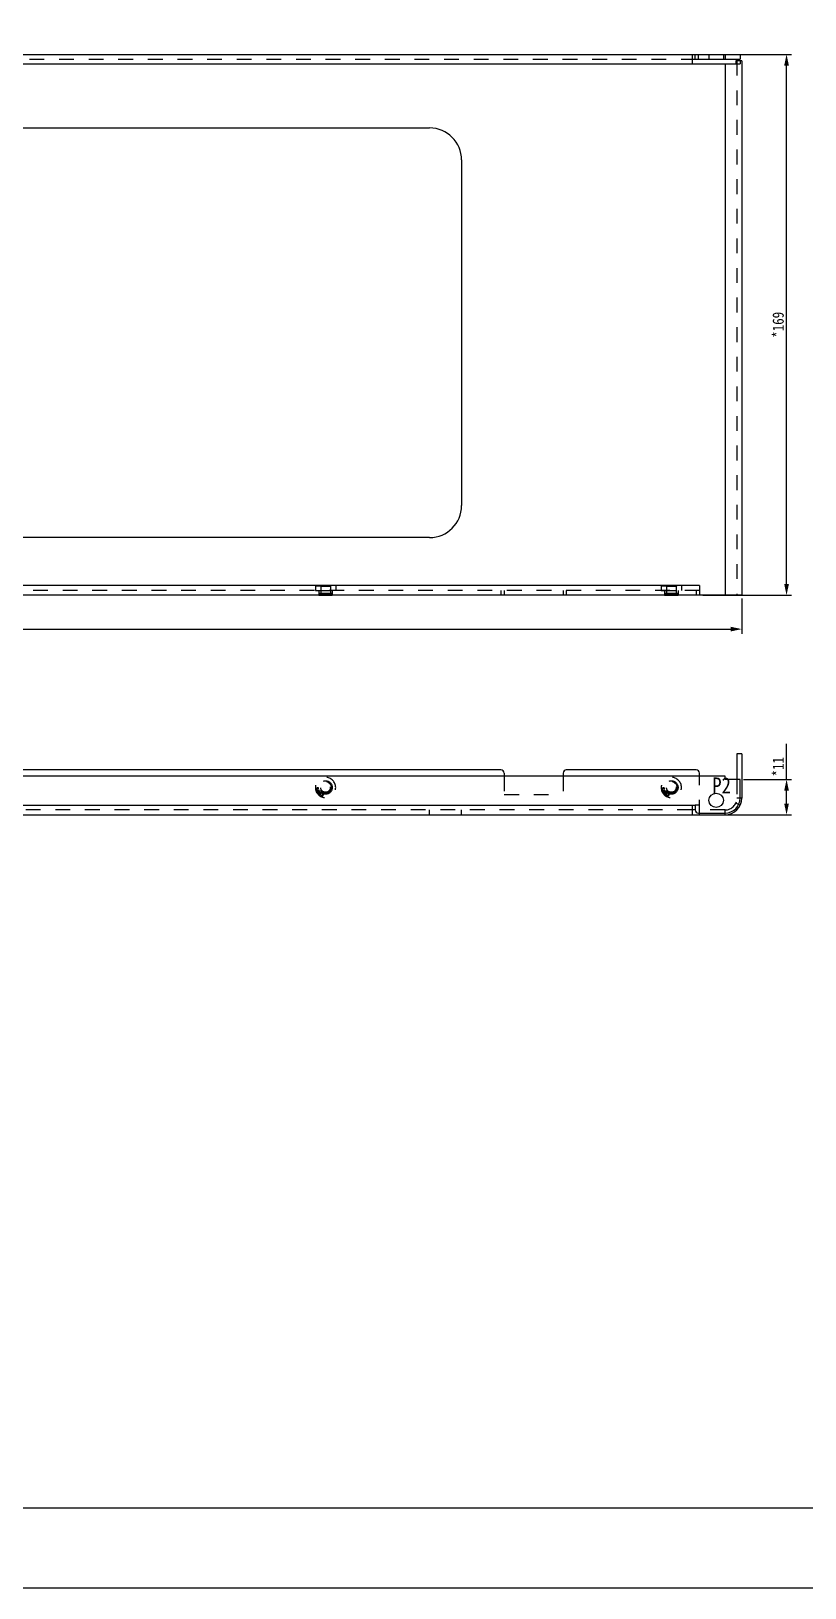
# Model space of a CAD drawing. Header units: millimetres. Extents: x -177 to 18421, y -5017 to 3255.
# Drawn here: x 5911.2 to 6152.8, y 1112 to 1598.4 of the extents above; entities that cross this region are included whole.
import ezdxf

# ---------------------------------------------------------------- set-up
doc = ezdxf.new("R2010")
doc.units = ezdxf.units.MM
doc.header["$LTSCALE"] = 46.255
doc.header["$PDMODE"] = 3
doc.header["$PDSIZE"] = 8
doc.linetypes.add('HIDDEN', pattern=[0.2, 0.1, -0.1])
doc.layers.get('0').update_dxf_attribs({"linetype": 'CONTINUOUS'})
doc.layers.get('Defpoints').update_dxf_attribs({"linetype": 'CONTINUOUS'})
doc.layers.add('02___PRT_ALL_AXES', color=7, linetype='CONTINUOUS')
doc.layers.add('DEFAULT_2', color=8, linetype='HIDDEN')
doc.styles.get("Standard").update_dxf_attribs({"font": 'txt', "width": 0.85})
doc.dimstyles.new('DIMSTYLE_1', dxfattribs={"dimtxt": 3.5, "dimasz": 3.5, "dimexe": 1.5, "dimexo": 1, "dimgap": 0.875, "dimtad": 1, "dimdsep": 46, "dimtxsty": 'Standard', "dimblk": '_FILLED', "dimcen": 0.09, "dimadec": 0, "dimazin": 0, "dimtp": 0.01, "dimtm": 0.01, "dimtfac": 1, "dimtofl": 0, "dimtmove": 0, "dimatfit": 3, "dimldrblk": '_FILLED', "dimfxl": 0, "dimtolj": 1, "dimarcsym": 0})

# ---------------------------------------------------------------- blocks, each defined once
blk = doc.blocks.new('_FILLED')
at = {"color": 0, "linetype": 'ByBlock'}
blk.add_solid([(0, 0), (-1, 0.21), (-1, -0.21)], dxfattribs=at)
blk = doc.blocks.new('*D99')
at = {"color": 0, "linetype": 'Continuous', "lineweight": -2, "transparency": 16777216}
for p, q in [((5673.11, 1421.18), (5673.11, 1410.09)), ((6133.11, 1421.18), (6133.11, 1410.09)), ((5676.61, 1411.59), (6129.61, 1411.59))]:
    blk.add_line(p, q, dxfattribs=at)
at = {"layer": 'Defpoints', "color": 0, "linetype": 'Continuous', "transparency": 16777216}
for p in [(5673.11, 1422.18), (6133.11, 1422.18), (6133.11, 1411.59)]:
    blk.add_point(p, dxfattribs=at)
at = {"color": 0, "linetype": 'Continuous', "lineweight": -2, "transparency": 16777216, "xscale": 3.5, "yscale": 3.5, "zscale": 3.5, "rotation": 180}
blk.add_blockref('_FILLED', (5673.11, 1411.59), dxfattribs=at)
at = {"color": 0, "linetype": 'Continuous', "lineweight": -2, "transparency": 16777216, "xscale": 3.5, "yscale": 3.5, "zscale": 3.5}
blk.add_blockref('_FILLED', (6133.11, 1411.59), dxfattribs=at)
at = {"color": 0, "linetype": 'Continuous', "transparency": 16777216, "insert": (5903.11, 1415.96), "char_height": 3.5, "width": 17, "attachment_point": 2}
blk.add_mtext('\\A1;*460', dxfattribs=at)
blk = doc.blocks.new('*D100')
at = {"color": 0, "linetype": 'Continuous', "lineweight": -2, "transparency": 16777216}
for p, q in [((6118.61, 1591.18), (6148.6, 1591.18)), ((6147.1, 1425.68), (6147.1, 1587.68)), ((6120.91, 1422.18), (6148.6, 1422.18))]:
    blk.add_line(p, q, dxfattribs=at)
at = {"layer": 'Defpoints', "color": 0, "linetype": 'Continuous', "transparency": 16777216}
for p in [(6117.61, 1591.18), (6147.1, 1591.18), (6119.91, 1422.18)]:
    blk.add_point(p, dxfattribs=at)
at = {"color": 0, "linetype": 'Continuous', "lineweight": -2, "transparency": 16777216, "xscale": 3.5, "yscale": 3.5, "zscale": 3.5}
for p, rotation in [((6147.1, 1591.18), 90), ((6147.1, 1422.18), 270)]:
    blk.add_blockref('_FILLED', p, dxfattribs=dict(at, rotation=rotation))
at = {"color": 0, "linetype": 'Continuous', "transparency": 16777216, "insert": (6142.72, 1506.68), "char_height": 3.5, "width": 17, "attachment_point": 2, "rotation": 90}
blk.add_mtext('\\A1;*169', dxfattribs=at)
blk = doc.blocks.new('*D104')
at = {"color": 0, "linetype": 'Continuous', "lineweight": -2, "transparency": 16777216}
for p, q in [((6147.1, 1364.59), (6147.1, 1375.79)), ((6133.61, 1364.59), (6148.6, 1364.59)), ((6147.1, 1357.09), (6147.1, 1361.09)), ((6118.61, 1353.59), (6148.6, 1353.59))]:
    blk.add_line(p, q, dxfattribs=at)
at = {"layer": 'Defpoints', "color": 0, "linetype": 'Continuous', "transparency": 16777216}
for p in [(6132.61, 1364.59), (6147.1, 1364.59), (6117.61, 1353.59)]:
    blk.add_point(p, dxfattribs=at)
at = {"color": 0, "linetype": 'Continuous', "lineweight": -2, "transparency": 16777216, "xscale": 3.5, "yscale": 3.5, "zscale": 3.5}
for p, rotation in [((6147.1, 1364.59), 90), ((6147.1, 1353.59), 270)]:
    blk.add_blockref('_FILLED', p, dxfattribs=dict(at, rotation=rotation))
at = {"color": 0, "linetype": 'Continuous', "transparency": 16777216, "insert": (6142.72, 1365.56), "char_height": 3.5, "width": 12.75, "attachment_point": 1, "rotation": 90}
blk.add_mtext('\\A1;*11', dxfattribs=at)

msp = doc.modelspace()

# ---------------------------------------------------------------- linework, layer by layer
at = {"color": 3, "linetype": 'Continuous'}
for p, q in [((5673.608, 1591.181), (6132.608, 1591.181)), ((6117.608, 1591.181), (6117.608, 1588.181)), ((5673.597, 1588.181), (6132.62, 1588.181)), ((6127.908, 1588.181), (6127.908, 1422.181)), ((6133.108, 1589.181), (6132.62, 1589.181)), ((6132.62, 1589.181), (6132.62, 1588.181)), ((6133.108, 1589.181), (6133.108, 1422.181)), ((5770.608, 1568.181), (6035.608, 1568.181)), ((6045.608, 1558.181), (6045.608, 1450.181)), ((6035.608, 1440.181), (5770.608, 1440.181)), ((6133.108, 1422.181), (5673.108, 1422.181)), ((6119.908, 1425.181), (5686.308, 1425.181)), ((6119.908, 1425.181), (6119.908, 1422.181)), ((6133.108, 1372.622), (6133.108, 1358.788)), ((6127.908, 1365.588), (5678.308, 1365.588)), ((6127.908, 1364.588), (6127.908, 1365.588)), ((6132.608, 1364.588), (6127.908, 1364.588)), ((6132.608, 1358.788), (6132.608, 1364.588)), ((5678.308, 1353.588), (6127.908, 1353.588)), ((5687.608, 1356.588), (6118.608, 1356.588)), ((6117.608, 1356.588), (6117.608, 1353.588)), ((6118.608, 1356.588), (6118.608, 1355.088)), ((6119.608, 1354.088), (6127.908, 1354.088))]:
    msp.add_line(p, q, dxfattribs=at)
at = {"color": 7, "linetype": 'Continuous'}
for p, q in [((6118.608, 1589.681), (6118.608, 1591.181)), ((6119.608, 1589.681), (6119.608, 1591.181)), ((6127.908, 1591.181), (6127.908, 1589.681)), ((6132.608, 1591.181), (6132.608, 1589.681)), ((6117.608, 1589.681), (6132.608, 1589.681)), ((6132.62, 1589.181), (6131.261, 1589.181)), ((6131.261, 1589.181), (6131.261, 1588.181)), ((6133.108, 1372.622), (6131.608, 1372.622)), ((6131.608, 1372.622), (6131.608, 1364.588)), ((6057.908, 1367.588), (5748.308, 1367.588)), ((6118.908, 1367.588), (6078.308, 1367.588)), ((6058.908, 1366.588), (6058.908, 1365.588)), ((6077.308, 1366.588), (6077.308, 1365.588)), ((6119.908, 1365.588), (6119.908, 1366.588)), ((6133.108, 1358.788), (6132.608, 1358.788)), ((6118.608, 1355.088), (6117.608, 1355.088)), ((6127.908, 1353.588), (6127.908, 1354.088)), ((6132.62, 1356.588), (6132.117, 1356.823))]:
    msp.add_line(p, q, dxfattribs=at)
for points in [[(5402.235, 1111.998), (6591.235, 1111.998), (6591.235, 1952.998), (5402.235, 1952.998)], [(5427.235, 1136.998), (6566.235, 1136.998), (6566.235, 1927.998), (5427.235, 1927.998)]]:
    msp.add_lwpolyline(points, close=True, dxfattribs=at)
at = {"color": 3, "linetype": 'Continuous'}
for centre, radius, start, end in [((6035.608, 1558.181), 10, 0, 90), ((6035.608, 1450.181), 10, 270, 0), ((6127.908, 1358.788), 5.2, 270, 0), ((6127.908, 1358.788), 4.7, 270, 0), ((6119.608, 1355.088), 1, 180, 270)]:
    msp.add_arc(centre, radius, start, end, dxfattribs=at)
at = {"color": 7, "linetype": 'Continuous'}
for centre, start, end in [((6057.908, 1366.588), 0, 90), ((6078.308, 1366.588), 90, 180), ((6118.908, 1366.588), 0, 90)]:
    msp.add_arc(centre, 1, start, end, dxfattribs=at)
at = {"layer": '02___PRT_ALL_AXES', "color": 8, "linetype": 'HIDDEN'}
for p, q in [((6122.858, 1591.181), (6127.358, 1591.181)), ((6122.858, 1591.181), (6122.858, 1589.681)), ((6127.358, 1591.181), (6127.358, 1589.681)), ((6122.858, 1589.681), (6127.358, 1589.681)), ((5999.933, 1425.181), (5999.933, 1423.681)), ((5999.933, 1423.681), (6006.283, 1423.681)), ((6000.998, 1423.681), (6000.998, 1422.831)), ((6000.998, 1422.831), (6005.218, 1422.831)), ((6001.198, 1422.831), (6000.998, 1422.441)), ((6000.998, 1422.441), (6005.218, 1422.441)), ((6000.998, 1422.441), (6000.998, 1422.311)), ((6000.998, 1422.311), (6005.218, 1422.311)), ((6001.008, 1423.681), (6001.008, 1422.181)), ((6001.008, 1422.181), (6005.208, 1422.181)), ((6001.608, 1424.881), (6001.608, 1422.311)), ((6004.608, 1424.881), (6004.608, 1422.311)), ((6005.018, 1422.831), (6005.218, 1422.441)), ((6005.208, 1423.681), (6005.208, 1422.181)), ((6005.218, 1423.681), (6005.218, 1422.831)), ((6005.218, 1422.441), (6005.218, 1422.311)), ((6006.283, 1425.181), (6006.283, 1423.681)), ((6107.933, 1425.181), (6107.933, 1423.681)), ((6107.933, 1423.681), (6114.283, 1423.681)), ((6108.998, 1423.681), (6108.998, 1422.831)), ((6108.998, 1422.831), (6113.218, 1422.831)), ((6109.198, 1422.831), (6108.998, 1422.441)), ((6108.998, 1422.441), (6113.218, 1422.441)), ((6108.998, 1422.441), (6108.998, 1422.311)), ((6108.998, 1422.311), (6113.218, 1422.311)), ((6109.008, 1423.681), (6109.008, 1422.181)), ((6109.008, 1422.181), (6113.208, 1422.181)), ((6109.608, 1424.881), (6109.608, 1422.311)), ((6112.608, 1424.881), (6112.608, 1422.311)), ((6113.218, 1422.441), (6113.018, 1422.831)), ((6113.208, 1423.681), (6113.208, 1422.181)), ((6113.218, 1423.681), (6113.218, 1422.831)), ((6113.218, 1422.441), (6113.218, 1422.311)), ((6114.283, 1425.181), (6114.283, 1423.681))]:
    msp.add_line(p, q, dxfattribs=at)
for centre, radius in [((6003.108, 1362.088), 2.11), ((6003.108, 1362.088), 2.1), ((6003.108, 1362.088), 1.91), ((6111.108, 1362.088), 2.11), ((6111.108, 1362.088), 2.1), ((6111.108, 1362.088), 1.91)]:
    msp.add_circle(centre, radius, dxfattribs=at)
at = {"layer": '02___PRT_ALL_AXES', "color": 3, "linetype": 'Continuous'}
msp.add_circle((6125.108, 1358.088), 2.25, dxfattribs=at)
at = {"layer": '02___PRT_ALL_AXES', "color": 8, "linetype": 'HIDDEN'}
for centre in [(6003.108, 1362.088), (6111.108, 1362.088)]:
    msp.add_arc(centre, 3.175, 0, 180, dxfattribs=at)
at = {"layer": 'DEFAULT_2', "color": 8, "linetype": 'HIDDEN'}
for p, q in [((5688.608, 1589.681), (6117.608, 1589.681)), ((6131.608, 1589.181), (6131.608, 1422.181)), ((6119.908, 1423.681), (5686.308, 1423.681)), ((5999.946, 1425.181), (5999.946, 1425.131)), ((5999.946, 1425.131), (6002.441, 1425.131)), ((5999.956, 1425.181), (5999.956, 1425.131)), ((5999.96, 1425.181), (5999.96, 1425.131)), ((5999.984, 1425.181), (5999.984, 1425.131)), ((6000.017, 1425.181), (6000.017, 1425.131)), ((6000.031, 1425.181), (6000.031, 1425.131)), ((6000.072, 1425.181), (6000.072, 1425.131)), ((6000.083, 1425.181), (6000.083, 1425.131)), ((6000.088, 1425.181), (6000.088, 1425.131)), ((6000.109, 1425.181), (6000.109, 1425.131)), ((6000.119, 1425.181), (6000.119, 1425.131)), ((6000.121, 1425.181), (6000.121, 1425.131)), ((6000.148, 1425.181), (6000.148, 1425.131)), ((6000.156, 1425.181), (6000.156, 1425.131)), ((6000.202, 1425.181), (6000.202, 1425.131)), ((6000.209, 1425.181), (6000.209, 1425.131)), ((6000.21, 1425.181), (6000.21, 1425.131)), ((6000.22, 1425.181), (6000.22, 1425.131)), ((6000.222, 1425.181), (6000.222, 1425.131)), ((6000.252, 1425.181), (6000.252, 1425.131)), ((6000.285, 1425.181), (6000.285, 1425.131)), ((6000.314, 1425.181), (6000.314, 1425.131)), ((6000.333, 1425.181), (6000.333, 1425.131)), ((6000.346, 1425.181), (6000.346, 1425.131)), ((6000.383, 1425.181), (6000.383, 1425.131)), ((6000.384, 1425.181), (6000.384, 1425.131)), ((6000.392, 1425.181), (6000.392, 1425.131)), ((6000.396, 1425.181), (6000.396, 1425.131)), ((6000.397, 1425.181), (6000.397, 1425.131)), ((6000.4, 1425.181), (6000.4, 1425.131)), ((6000.408, 1425.181), (6000.408, 1425.131)), ((6000.445, 1425.181), (6000.445, 1425.131)), ((6000.45, 1425.181), (6000.45, 1425.131)), ((6000.456, 1425.181), (6000.456, 1425.131)), ((6000.476, 1425.181), (6000.476, 1425.131)), ((6000.477, 1425.181), (6000.477, 1425.131)), ((6000.497, 1425.181), (6000.497, 1425.131)), ((6000.513, 1425.181), (6000.513, 1425.131)), ((6000.519, 1425.181), (6000.519, 1425.131)), ((6000.52, 1425.181), (6000.52, 1425.131)), ((6000.524, 1425.181), (6000.524, 1425.131)), ((6000.527, 1425.181), (6000.527, 1425.131)), ((6000.536, 1425.181), (6000.536, 1425.131)), ((6000.556, 1425.181), (6000.556, 1425.131)), ((6000.575, 1425.181), (6000.575, 1425.131)), ((6000.608, 1425.181), (6000.608, 1425.131)), ((6000.637, 1425.181), (6000.637, 1425.131)), ((6000.679, 1425.181), (6000.679, 1425.131)), ((6000.692, 1425.181), (6000.692, 1425.131)), ((6000.726, 1425.181), (6000.726, 1425.131)), ((6000.734, 1425.181), (6000.734, 1425.131)), ((6000.744, 1425.181), (6000.744, 1425.131)), ((6000.767, 1425.181), (6000.767, 1425.131)), ((6000.778, 1425.181), (6000.778, 1425.131)), ((6000.79, 1425.181), (6000.79, 1425.131)), ((6000.796, 1425.181), (6000.796, 1425.131)), ((6000.806, 1425.181), (6000.806, 1425.131)), ((6000.815, 1425.181), (6000.815, 1425.131)), ((6000.823, 1425.181), (6000.823, 1425.131)), ((6000.855, 1425.181), (6000.855, 1425.131)), ((6000.858, 1425.181), (6000.858, 1425.131)), ((6000.862, 1425.181), (6000.862, 1425.131)), ((6000.868, 1425.181), (6000.868, 1425.131)), ((6000.876, 1425.181), (6000.876, 1425.131)), ((6000.883, 1425.181), (6000.883, 1425.131)), ((6000.916, 1425.181), (6000.916, 1425.131)), ((6000.918, 1425.181), (6000.918, 1425.131)), ((6000.927, 1425.181), (6000.927, 1425.131)), ((6000.932, 1425.181), (6000.932, 1425.131)), ((6000.934, 1425.181), (6000.934, 1425.131)), ((6000.936, 1425.181), (6000.936, 1425.131)), ((6000.942, 1425.181), (6000.942, 1425.131)), ((6000.943, 1425.181), (6000.943, 1425.131)), ((6000.949, 1425.181), (6000.949, 1425.131)), ((6000.957, 1425.181), (6000.957, 1425.131)), ((6000.964, 1425.181), (6000.964, 1425.131)), ((6000.966, 1425.181), (6000.966, 1425.131)), ((6001.007, 1425.181), (6001.007, 1425.131)), ((6001.021, 1425.181), (6001.021, 1425.131)), ((6001.073, 1425.181), (6001.073, 1425.131)), ((6001.074, 1425.181), (6001.074, 1425.131)), ((6001.08, 1425.181), (6001.08, 1425.131)), ((6001.113, 1425.181), (6001.113, 1425.131)), ((6001.129, 1425.181), (6001.129, 1425.131)), ((6001.13, 1425.181), (6001.13, 1425.131)), ((6001.152, 1425.181), (6001.152, 1425.131)), ((6001.161, 1425.181), (6001.161, 1425.131)), ((6001.191, 1425.181), (6001.191, 1425.131)), ((6001.199, 1425.181), (6001.199, 1425.131)), ((6001.225, 1425.181), (6001.225, 1425.131)), ((6001.244, 1425.181), (6001.244, 1425.131)), ((6001.258, 1425.181), (6001.258, 1425.131)), ((6001.261, 1425.181), (6001.261, 1425.131)), ((6001.283, 1425.181), (6001.283, 1425.131)), ((6001.294, 1425.181), (6001.294, 1425.131)), ((6001.298, 1425.181), (6001.298, 1425.131)), ((6001.3, 1425.181), (6001.3, 1425.131)), ((6001.303, 1425.181), (6001.303, 1425.131)), ((6001.608, 1424.881), (6001.308, 1425.181)), ((6001.318, 1425.181), (6001.318, 1425.131)), ((6001.319, 1425.181), (6001.319, 1425.131)), ((6001.339, 1425.181), (6001.339, 1425.131)), ((6001.353, 1425.181), (6001.353, 1425.131)), ((6001.362, 1425.181), (6001.362, 1425.131)), ((6001.363, 1425.181), (6001.363, 1425.131)), ((6001.374, 1425.181), (6001.374, 1425.131)), ((6001.379, 1425.181), (6001.379, 1425.131)), ((6001.401, 1425.181), (6001.401, 1425.131)), ((6001.403, 1425.181), (6001.403, 1425.131)), ((6001.443, 1425.181), (6001.443, 1425.131)), ((6001.451, 1425.181), (6001.451, 1425.131)), ((6001.457, 1425.181), (6001.457, 1425.131)), ((6001.458, 1425.181), (6001.458, 1425.131)), ((6001.505, 1425.181), (6001.505, 1425.131)), ((6001.518, 1425.181), (6001.518, 1425.131)), ((6001.521, 1425.181), (6001.521, 1425.131)), ((6001.522, 1425.181), (6001.522, 1425.131)), ((6001.527, 1425.181), (6001.527, 1425.131)), ((6001.554, 1425.181), (6001.554, 1425.131)), ((6001.557, 1425.181), (6001.557, 1425.131)), ((6001.573, 1425.181), (6001.573, 1425.131)), ((6001.578, 1425.181), (6001.578, 1425.131)), ((6001.583, 1425.181), (6001.583, 1425.131)), ((6001.585, 1425.181), (6001.585, 1425.131)), ((6001.6, 1425.181), (6001.6, 1425.131)), ((6001.602, 1425.181), (6001.602, 1425.131)), ((6004.608, 1424.881), (6001.608, 1424.881)), ((6001.608, 1424.881), (6001.608, 1422.311)), ((6001.618, 1425.181), (6001.618, 1425.131)), ((6001.652, 1425.181), (6001.652, 1425.131)), ((6001.667, 1425.181), (6001.667, 1425.131)), ((6001.67, 1425.181), (6001.67, 1425.131)), ((6001.674, 1425.181), (6001.674, 1425.131)), ((6001.721, 1425.181), (6001.721, 1425.131)), ((6001.726, 1425.181), (6001.726, 1425.131)), ((6001.758, 1425.181), (6001.758, 1425.131)), ((6001.851, 1425.181), (6001.851, 1425.131)), ((6002.015, 1425.181), (6002.015, 1425.131)), ((6002.058, 1425.181), (6002.058, 1425.131)), ((6002.073, 1425.181), (6002.073, 1425.131)), ((6002.12, 1425.181), (6002.12, 1425.131)), ((6002.136, 1425.181), (6002.136, 1425.131)), ((6002.139, 1425.181), (6002.139, 1425.131)), ((6002.171, 1425.181), (6002.171, 1425.131)), ((6002.176, 1425.181), (6002.176, 1425.131)), ((6002.199, 1425.181), (6002.199, 1425.131)), ((6002.237, 1425.181), (6002.237, 1425.131)), ((6002.281, 1425.181), (6002.281, 1425.131)), ((6002.283, 1425.181), (6002.283, 1425.131)), ((6002.288, 1425.181), (6002.288, 1425.131)), ((6002.315, 1425.181), (6002.315, 1425.131)), ((6002.333, 1425.181), (6002.333, 1425.131)), ((6002.334, 1425.181), (6002.334, 1425.131)), ((6002.336, 1425.181), (6002.336, 1425.131)), ((6002.352, 1425.181), (6002.352, 1425.131)), ((6002.352, 1425.181), (6002.352, 1425.131)), ((6002.362, 1425.181), (6002.362, 1425.131)), ((6002.396, 1425.181), (6002.396, 1425.131)), ((6002.405, 1425.181), (6002.405, 1425.131)), ((6002.421, 1425.181), (6002.421, 1425.131)), ((6002.426, 1425.181), (6002.426, 1425.131)), ((6002.441, 1425.181), (6002.441, 1425.131)), ((6004.608, 1424.881), (6004.908, 1425.181)), ((6004.608, 1424.881), (6004.608, 1422.311)), ((6057.908, 1423.681), (6057.908, 1422.181)), ((6058.908, 1423.681), (6058.908, 1422.181)), ((6077.308, 1423.681), (6077.308, 1422.181)), ((6078.308, 1423.681), (6078.308, 1422.181)), ((6107.946, 1425.181), (6107.946, 1425.131)), ((6107.946, 1425.131), (6110.441, 1425.131)), ((6107.956, 1425.181), (6107.956, 1425.131)), ((6107.96, 1425.181), (6107.96, 1425.131)), ((6107.984, 1425.181), (6107.984, 1425.131)), ((6108.017, 1425.181), (6108.017, 1425.131)), ((6108.031, 1425.181), (6108.031, 1425.131)), ((6108.072, 1425.181), (6108.072, 1425.131)), ((6108.083, 1425.181), (6108.083, 1425.131)), ((6108.088, 1425.181), (6108.088, 1425.131)), ((6108.109, 1425.181), (6108.109, 1425.131)), ((6108.119, 1425.181), (6108.119, 1425.131)), ((6108.121, 1425.181), (6108.121, 1425.131)), ((6108.148, 1425.181), (6108.148, 1425.131)), ((6108.156, 1425.181), (6108.156, 1425.131)), ((6108.202, 1425.181), (6108.202, 1425.131)), ((6108.209, 1425.181), (6108.209, 1425.131)), ((6108.21, 1425.181), (6108.21, 1425.131)), ((6108.22, 1425.181), (6108.22, 1425.131)), ((6108.222, 1425.181), (6108.222, 1425.131)), ((6108.252, 1425.181), (6108.252, 1425.131)), ((6108.285, 1425.181), (6108.285, 1425.131)), ((6108.314, 1425.181), (6108.314, 1425.131)), ((6108.333, 1425.181), (6108.333, 1425.131)), ((6108.346, 1425.181), (6108.346, 1425.131)), ((6108.383, 1425.181), (6108.383, 1425.131)), ((6108.384, 1425.181), (6108.384, 1425.131)), ((6108.392, 1425.181), (6108.392, 1425.131)), ((6108.396, 1425.181), (6108.396, 1425.131)), ((6108.397, 1425.181), (6108.397, 1425.131)), ((6108.4, 1425.181), (6108.4, 1425.131)), ((6108.408, 1425.181), (6108.408, 1425.131)), ((6108.445, 1425.181), (6108.445, 1425.131)), ((6108.45, 1425.181), (6108.45, 1425.131)), ((6108.456, 1425.181), (6108.456, 1425.131)), ((6108.476, 1425.181), (6108.476, 1425.131)), ((6108.477, 1425.181), (6108.477, 1425.131)), ((6108.497, 1425.181), (6108.497, 1425.131)), ((6108.513, 1425.181), (6108.513, 1425.131)), ((6108.519, 1425.181), (6108.519, 1425.131)), ((6108.52, 1425.181), (6108.52, 1425.131)), ((6108.524, 1425.181), (6108.524, 1425.131)), ((6108.527, 1425.181), (6108.527, 1425.131)), ((6108.536, 1425.181), (6108.536, 1425.131)), ((6108.556, 1425.181), (6108.556, 1425.131)), ((6108.575, 1425.181), (6108.575, 1425.131)), ((6108.608, 1425.181), (6108.608, 1425.131)), ((6108.637, 1425.181), (6108.637, 1425.131)), ((6108.679, 1425.181), (6108.679, 1425.131)), ((6108.692, 1425.181), (6108.692, 1425.131)), ((6108.726, 1425.181), (6108.726, 1425.131)), ((6108.734, 1425.181), (6108.734, 1425.131)), ((6108.744, 1425.181), (6108.744, 1425.131)), ((6108.767, 1425.181), (6108.767, 1425.131)), ((6108.778, 1425.181), (6108.778, 1425.131)), ((6108.79, 1425.181), (6108.79, 1425.131)), ((6108.796, 1425.181), (6108.796, 1425.131)), ((6108.806, 1425.181), (6108.806, 1425.131)), ((6108.815, 1425.181), (6108.815, 1425.131)), ((6108.823, 1425.181), (6108.823, 1425.131)), ((6108.855, 1425.181), (6108.855, 1425.131)), ((6108.858, 1425.181), (6108.858, 1425.131)), ((6108.862, 1425.181), (6108.862, 1425.131)), ((6108.868, 1425.181), (6108.868, 1425.131)), ((6108.876, 1425.181), (6108.876, 1425.131)), ((6108.883, 1425.181), (6108.883, 1425.131)), ((6108.916, 1425.181), (6108.916, 1425.131)), ((6108.918, 1425.181), (6108.918, 1425.131)), ((6108.927, 1425.181), (6108.927, 1425.131)), ((6108.932, 1425.181), (6108.932, 1425.131)), ((6108.934, 1425.181), (6108.934, 1425.131)), ((6108.936, 1425.181), (6108.936, 1425.131)), ((6108.942, 1425.181), (6108.942, 1425.131)), ((6108.943, 1425.181), (6108.943, 1425.131)), ((6108.949, 1425.181), (6108.949, 1425.131)), ((6108.957, 1425.181), (6108.957, 1425.131)), ((6108.964, 1425.181), (6108.964, 1425.131)), ((6108.966, 1425.181), (6108.966, 1425.131)), ((6109.007, 1425.181), (6109.007, 1425.131)), ((6109.021, 1425.181), (6109.021, 1425.131)), ((6109.073, 1425.181), (6109.073, 1425.131)), ((6109.074, 1425.181), (6109.074, 1425.131)), ((6109.08, 1425.181), (6109.08, 1425.131)), ((6109.113, 1425.181), (6109.113, 1425.131)), ((6109.129, 1425.181), (6109.129, 1425.131)), ((6109.13, 1425.181), (6109.13, 1425.131)), ((6109.152, 1425.181), (6109.152, 1425.131)), ((6109.161, 1425.181), (6109.161, 1425.131)), ((6109.191, 1425.181), (6109.191, 1425.131)), ((6109.199, 1425.181), (6109.199, 1425.131)), ((6109.225, 1425.181), (6109.225, 1425.131)), ((6109.244, 1425.181), (6109.244, 1425.131)), ((6109.258, 1425.181), (6109.258, 1425.131)), ((6109.261, 1425.181), (6109.261, 1425.131)), ((6109.283, 1425.181), (6109.283, 1425.131)), ((6109.294, 1425.181), (6109.294, 1425.131)), ((6109.298, 1425.181), (6109.298, 1425.131)), ((6109.3, 1425.181), (6109.3, 1425.131)), ((6109.303, 1425.181), (6109.303, 1425.131)), ((6109.608, 1424.881), (6109.308, 1425.181)), ((6109.318, 1425.181), (6109.318, 1425.131)), ((6109.319, 1425.181), (6109.319, 1425.131)), ((6109.339, 1425.181), (6109.339, 1425.131)), ((6109.353, 1425.181), (6109.353, 1425.131)), ((6109.362, 1425.181), (6109.362, 1425.131)), ((6109.363, 1425.181), (6109.363, 1425.131)), ((6109.374, 1425.181), (6109.374, 1425.131)), ((6109.379, 1425.181), (6109.379, 1425.131)), ((6109.401, 1425.181), (6109.401, 1425.131)), ((6109.403, 1425.181), (6109.403, 1425.131)), ((6109.443, 1425.181), (6109.443, 1425.131)), ((6109.451, 1425.181), (6109.451, 1425.131)), ((6109.457, 1425.181), (6109.457, 1425.131)), ((6109.458, 1425.181), (6109.458, 1425.131)), ((6109.505, 1425.181), (6109.505, 1425.131)), ((6109.518, 1425.181), (6109.518, 1425.131)), ((6109.521, 1425.181), (6109.521, 1425.131)), ((6109.522, 1425.181), (6109.522, 1425.131)), ((6109.527, 1425.181), (6109.527, 1425.131)), ((6109.554, 1425.181), (6109.554, 1425.131)), ((6109.557, 1425.181), (6109.557, 1425.131)), ((6109.573, 1425.181), (6109.573, 1425.131)), ((6109.578, 1425.181), (6109.578, 1425.131)), ((6109.583, 1425.181), (6109.583, 1425.131)), ((6109.585, 1425.181), (6109.585, 1425.131)), ((6109.6, 1425.181), (6109.6, 1425.131)), ((6109.602, 1425.181), (6109.602, 1425.131)), ((6112.608, 1424.881), (6109.608, 1424.881)), ((6109.608, 1424.881), (6109.608, 1422.311)), ((6109.618, 1425.181), (6109.618, 1425.131)), ((6109.652, 1425.181), (6109.652, 1425.131)), ((6109.667, 1425.181), (6109.667, 1425.131)), ((6109.67, 1425.181), (6109.67, 1425.131)), ((6109.674, 1425.181), (6109.674, 1425.131)), ((6109.721, 1425.181), (6109.721, 1425.131)), ((6109.726, 1425.181), (6109.726, 1425.131)), ((6109.758, 1425.181), (6109.758, 1425.131)), ((6109.851, 1425.181), (6109.851, 1425.131)), ((6110.015, 1425.181), (6110.015, 1425.131)), ((6110.058, 1425.181), (6110.058, 1425.131)), ((6110.073, 1425.181), (6110.073, 1425.131)), ((6110.12, 1425.181), (6110.12, 1425.131)), ((6110.136, 1425.181), (6110.136, 1425.131)), ((6110.139, 1425.181), (6110.139, 1425.131)), ((6110.171, 1425.181), (6110.171, 1425.131)), ((6110.176, 1425.181), (6110.176, 1425.131)), ((6110.199, 1425.181), (6110.199, 1425.131)), ((6110.237, 1425.181), (6110.237, 1425.131)), ((6110.281, 1425.181), (6110.281, 1425.131)), ((6110.283, 1425.181), (6110.283, 1425.131)), ((6110.288, 1425.181), (6110.288, 1425.131)), ((6110.315, 1425.181), (6110.315, 1425.131)), ((6110.333, 1425.181), (6110.333, 1425.131)), ((6110.334, 1425.181), (6110.334, 1425.131)), ((6110.336, 1425.181), (6110.336, 1425.131)), ((6110.352, 1425.181), (6110.352, 1425.131)), ((6110.352, 1425.181), (6110.352, 1425.131)), ((6110.362, 1425.181), (6110.362, 1425.131)), ((6110.396, 1425.181), (6110.396, 1425.131)), ((6110.405, 1425.181), (6110.405, 1425.131)), ((6110.421, 1425.181), (6110.421, 1425.131)), ((6110.426, 1425.181), (6110.426, 1425.131)), ((6110.441, 1425.181), (6110.441, 1425.131)), ((6112.608, 1424.881), (6112.908, 1425.181)), ((6112.608, 1424.881), (6112.608, 1422.311)), ((6118.908, 1423.681), (6118.908, 1422.181)), ((6058.908, 1365.588), (6058.908, 1359.888)), ((6077.308, 1365.588), (6077.308, 1359.888)), ((6119.908, 1353.588), (6119.908, 1365.588)), ((6131.608, 1364.588), (6131.608, 1358.788)), ((5999.96, 1361.871), (5999.946, 1361.809)), ((5999.956, 1361.707), (5999.984, 1361.648)), ((6000.017, 1361.94), (5999.96, 1361.871)), ((5999.984, 1361.648), (6000.031, 1361.603)), ((6000.119, 1361.989), (6000.017, 1361.94)), ((6000.031, 1361.603), (6000.121, 1361.562)), ((6000.072, 1361.821), (6000.088, 1361.873)), ((6000.083, 1361.721), (6000.072, 1361.821)), ((6000.109, 1361.674), (6000.083, 1361.721)), ((6000.088, 1361.873), (6000.148, 1361.917)), ((6000.156, 1361.641), (6000.109, 1361.674)), ((6000.202, 1362.01), (6000.119, 1361.989)), ((6000.121, 1361.562), (6000.209, 1361.546)), ((6000.148, 1361.917), (6000.21, 1361.936)), ((6000.222, 1361.623), (6000.156, 1361.641)), ((6000.21, 1361.936), (6000.202, 1362.01)), ((6000.209, 1361.546), (6000.314, 1361.557)), ((6001.074, 1361.262), (6000.22, 1360.769)), ((6000.285, 1361.63), (6000.222, 1361.623)), ((6000.252, 1360.701), (6000.927, 1361.09)), ((6000.346, 1361.661), (6000.285, 1361.63)), ((6000.314, 1361.557), (6000.396, 1361.591)), ((6000.927, 1361.09), (6000.333, 1360.546)), ((6000.384, 1361.703), (6000.346, 1361.661)), ((6000.383, 1360.459), (6001.152, 1360.7)), ((6000.4, 1361.755), (6000.384, 1361.703)), ((6000.408, 1361.882), (6000.392, 1361.83)), ((6000.392, 1361.83), (6000.4, 1361.755)), ((6000.396, 1361.591), (6000.476, 1361.65)), ((6000.497, 1361.351), (6000.397, 1361.315)), ((6000.397, 1361.315), (6000.456, 1361.151)), ((6000.445, 1361.936), (6000.408, 1361.882)), ((6000.524, 1361.995), (6000.445, 1361.936)), ((6000.45, 1360.555), (6001.13, 1361.164)), ((6001.318, 1360.839), (6000.45, 1360.555)), ((6000.456, 1361.151), (6000.556, 1361.186)), ((6000.476, 1361.65), (6000.513, 1361.704)), ((6001.152, 1360.7), (6000.477, 1360.311)), ((6000.556, 1361.186), (6000.497, 1361.351)), ((6000.513, 1361.704), (6000.527, 1361.769)), ((6000.519, 1361.843), (6000.536, 1361.883)), ((6000.527, 1361.769), (6000.519, 1361.843)), ((6000.52, 1360.249), (6001.374, 1360.742)), ((6000.608, 1362.016), (6000.524, 1361.995)), ((6000.536, 1361.883), (6000.575, 1361.924)), ((6000.575, 1361.924), (6000.637, 1361.944)), ((6000.692, 1362.025), (6000.608, 1362.016)), ((6000.637, 1361.944), (6000.679, 1361.948)), ((6000.679, 1361.948), (6000.744, 1361.943)), ((6000.778, 1362.022), (6000.692, 1362.025)), ((6000.767, 1361.731), (6000.726, 1361.714)), ((6000.726, 1361.714), (6000.734, 1361.64)), ((6000.734, 1361.64), (6000.796, 1361.659)), ((6000.744, 1361.943), (6000.79, 1361.91)), ((6000.806, 1361.761), (6000.767, 1361.731)), ((6000.868, 1361.981), (6000.778, 1362.022)), ((6000.79, 1361.91), (6000.815, 1361.875)), ((6000.796, 1361.659), (6000.876, 1361.705)), ((6000.823, 1361.8), (6000.806, 1361.761)), ((6000.815, 1361.875), (6000.823, 1361.8)), ((6000.858, 1359.994), (6000.855, 1359.937)), ((6000.855, 1359.937), (6000.862, 1359.872)), ((6000.883, 1360.057), (6000.858, 1359.994)), ((6000.862, 1359.872), (6000.883, 1359.823)), ((6000.916, 1361.936), (6000.868, 1361.981)), ((6000.876, 1361.705), (6000.934, 1361.762)), ((6000.918, 1360.112), (6000.883, 1360.057)), ((6000.942, 1361.888), (6000.916, 1361.936)), ((6000.964, 1360.069), (6000.918, 1360.112)), ((6000.932, 1359.982), (6000.943, 1360.03)), ((6000.936, 1359.949), (6000.932, 1359.982)), ((6000.934, 1361.762), (6000.949, 1361.826)), ((6000.966, 1359.891), (6000.936, 1359.949)), ((6000.949, 1361.826), (6000.942, 1361.888)), ((6000.943, 1360.03), (6000.964, 1360.069)), ((6000.957, 1359.753), (6001.007, 1359.734)), ((6001.021, 1359.839), (6000.966, 1359.891)), ((6001.007, 1359.734), (6001.073, 1359.731)), ((6001.08, 1359.811), (6001.021, 1359.839)), ((6001.073, 1359.731), (6001.129, 1359.736)), ((6001.13, 1361.164), (6001.074, 1361.262)), ((6001.113, 1359.809), (6001.08, 1359.811)), ((6001.161, 1359.823), (6001.113, 1359.809)), ((6001.129, 1359.736), (6001.191, 1359.765)), ((6001.199, 1359.845), (6001.161, 1359.823)), ((6001.191, 1359.765), (6001.244, 1359.802)), ((6001.258, 1359.907), (6001.199, 1359.845)), ((6001.283, 1360.206), (6001.225, 1360.144)), ((6001.225, 1360.144), (6001.261, 1360.11)), ((6001.244, 1359.802), (6001.303, 1359.864)), ((6001.298, 1359.986), (6001.258, 1359.907)), ((6001.261, 1360.11), (6001.3, 1360.042)), ((6001.319, 1360.171), (6001.283, 1360.206)), ((6001.362, 1360.542), (6001.294, 1360.489)), ((6001.294, 1360.489), (6001.339, 1360.446)), ((6001.3, 1360.042), (6001.298, 1359.986)), ((6001.303, 1359.864), (6001.353, 1359.934)), ((6001.374, 1360.742), (6001.318, 1360.839)), ((6001.403, 1360.15), (6001.319, 1360.171)), ((6001.339, 1360.446), (6001.401, 1360.475)), ((6001.353, 1359.934), (6001.379, 1359.998)), ((6001.457, 1360.569), (6001.362, 1360.542)), ((6001.363, 1360.071), (6001.443, 1360.083)), ((6001.379, 1359.998), (6001.363, 1360.071)), ((6001.401, 1360.475), (6001.458, 1360.48)), ((6001.451, 1360.164), (6001.403, 1360.15)), ((6001.443, 1360.083), (6001.505, 1360.112)), ((6001.527, 1360.208), (6001.451, 1360.164)), ((6001.522, 1360.566), (6001.457, 1360.569)), ((6001.458, 1360.48), (6001.518, 1360.452)), ((6001.505, 1360.112), (6001.573, 1360.165)), ((6001.518, 1360.452), (6001.554, 1360.418)), ((6001.578, 1359.852), (6001.521, 1359.762)), ((6001.521, 1359.762), (6001.67, 1359.67)), ((6001.6, 1360.521), (6001.522, 1360.566)), ((6001.557, 1360.239), (6001.527, 1360.208)), ((6001.554, 1360.418), (6001.585, 1360.359)), ((6001.583, 1360.303), (6001.557, 1360.239)), ((6001.573, 1360.165), (6001.602, 1360.196)), ((6001.726, 1359.76), (6001.578, 1359.852)), ((6001.585, 1360.359), (6001.583, 1360.303)), ((6001.618, 1360.504), (6001.6, 1360.521)), ((6001.602, 1360.196), (6001.652, 1360.266)), ((6001.667, 1360.428), (6001.618, 1360.504)), ((6001.652, 1360.266), (6001.674, 1360.363)), ((6001.674, 1360.363), (6001.667, 1360.428)), ((6001.67, 1359.67), (6001.726, 1359.76)), ((6001.758, 1359.323), (6001.721, 1359.232)), ((6002.281, 1359.687), (6001.758, 1359.323)), ((6001.851, 1359.286), (6002.315, 1359.604)), ((6002.176, 1359.156), (6001.851, 1359.286)), ((6002.058, 1360.005), (6002.015, 1359.931)), ((6002.015, 1359.931), (6002.073, 1359.908)), ((6002.136, 1360.066), (6002.058, 1360.005)), ((6002.073, 1359.908), (6002.12, 1359.958)), ((6002.12, 1359.958), (6002.171, 1359.983)), ((6002.199, 1360.087), (6002.136, 1360.066)), ((6002.139, 1359.065), (6002.176, 1359.156)), ((6002.171, 1359.983), (6002.237, 1359.98)), ((6002.288, 1360.074), (6002.199, 1360.087)), ((6002.237, 1359.98), (6002.283, 1359.961)), ((6002.336, 1359.757), (6002.281, 1359.687)), ((6002.283, 1359.961), (6002.333, 1359.918)), ((6002.334, 1360.055), (6002.288, 1360.074)), ((6002.315, 1359.604), (6002.362, 1359.654)), ((6002.333, 1359.918), (6002.352, 1359.865)), ((6002.396, 1360.008), (6002.334, 1360.055)), ((6002.352, 1359.796), (6002.336, 1359.757)), ((6002.352, 1359.865), (6002.352, 1359.796)), ((6002.362, 1359.654), (6002.405, 1359.729)), ((6002.426, 1359.949), (6002.396, 1360.008)), ((6002.405, 1359.729), (6002.421, 1359.768)), ((6002.421, 1359.768), (6002.441, 1359.852)), ((6002.441, 1359.852), (6002.426, 1359.949)), ((6058.908, 1359.888), (6077.308, 1359.888)), ((6107.96, 1361.871), (6107.946, 1361.809)), ((6107.956, 1361.707), (6107.984, 1361.648)), ((6108.017, 1361.94), (6107.96, 1361.871)), ((6107.984, 1361.648), (6108.031, 1361.603)), ((6108.119, 1361.989), (6108.017, 1361.94)), ((6108.031, 1361.603), (6108.121, 1361.562)), ((6108.072, 1361.821), (6108.088, 1361.873)), ((6108.083, 1361.721), (6108.072, 1361.821)), ((6108.109, 1361.674), (6108.083, 1361.721)), ((6108.088, 1361.873), (6108.148, 1361.917)), ((6108.156, 1361.641), (6108.109, 1361.674)), ((6108.202, 1362.01), (6108.119, 1361.989)), ((6108.121, 1361.562), (6108.209, 1361.546)), ((6108.148, 1361.917), (6108.21, 1361.936)), ((6108.222, 1361.623), (6108.156, 1361.641)), ((6108.21, 1361.936), (6108.202, 1362.01)), ((6108.209, 1361.546), (6108.314, 1361.557)), ((6109.074, 1361.262), (6108.22, 1360.769)), ((6108.285, 1361.63), (6108.222, 1361.623)), ((6108.252, 1360.701), (6108.927, 1361.09)), ((6108.346, 1361.661), (6108.285, 1361.63)), ((6108.314, 1361.557), (6108.396, 1361.591)), ((6108.927, 1361.09), (6108.333, 1360.546)), ((6108.384, 1361.703), (6108.346, 1361.661)), ((6108.383, 1360.459), (6109.152, 1360.7)), ((6108.4, 1361.755), (6108.384, 1361.703)), ((6108.408, 1361.882), (6108.392, 1361.83)), ((6108.392, 1361.83), (6108.4, 1361.755)), ((6108.396, 1361.591), (6108.476, 1361.65)), ((6108.497, 1361.351), (6108.397, 1361.315)), ((6108.397, 1361.315), (6108.456, 1361.151)), ((6108.445, 1361.936), (6108.408, 1361.882)), ((6108.524, 1361.995), (6108.445, 1361.936)), ((6108.45, 1360.555), (6109.13, 1361.164)), ((6109.318, 1360.839), (6108.45, 1360.555)), ((6108.456, 1361.151), (6108.556, 1361.186)), ((6108.476, 1361.65), (6108.513, 1361.704)), ((6109.152, 1360.7), (6108.477, 1360.311)), ((6108.556, 1361.186), (6108.497, 1361.351)), ((6108.513, 1361.704), (6108.527, 1361.769)), ((6108.519, 1361.843), (6108.536, 1361.883)), ((6108.527, 1361.769), (6108.519, 1361.843)), ((6108.52, 1360.249), (6109.374, 1360.742)), ((6108.608, 1362.016), (6108.524, 1361.995)), ((6108.536, 1361.883), (6108.575, 1361.924)), ((6108.575, 1361.924), (6108.637, 1361.944)), ((6108.692, 1362.025), (6108.608, 1362.016)), ((6108.637, 1361.944), (6108.679, 1361.948)), ((6108.679, 1361.948), (6108.744, 1361.943)), ((6108.778, 1362.022), (6108.692, 1362.025)), ((6108.767, 1361.731), (6108.726, 1361.714)), ((6108.726, 1361.714), (6108.734, 1361.64)), ((6108.734, 1361.64), (6108.796, 1361.659)), ((6108.744, 1361.943), (6108.79, 1361.91)), ((6108.806, 1361.761), (6108.767, 1361.731)), ((6108.868, 1361.981), (6108.778, 1362.022)), ((6108.79, 1361.91), (6108.815, 1361.875)), ((6108.796, 1361.659), (6108.876, 1361.705)), ((6108.823, 1361.8), (6108.806, 1361.761)), ((6108.815, 1361.875), (6108.823, 1361.8)), ((6108.858, 1359.994), (6108.855, 1359.937)), ((6108.855, 1359.937), (6108.862, 1359.872)), ((6108.883, 1360.057), (6108.858, 1359.994)), ((6108.862, 1359.872), (6108.883, 1359.823)), ((6108.916, 1361.936), (6108.868, 1361.981)), ((6108.876, 1361.705), (6108.934, 1361.762)), ((6108.918, 1360.112), (6108.883, 1360.057)), ((6108.942, 1361.888), (6108.916, 1361.936)), ((6108.964, 1360.069), (6108.918, 1360.112)), ((6108.932, 1359.982), (6108.943, 1360.03)), ((6108.936, 1359.949), (6108.932, 1359.982)), ((6108.934, 1361.762), (6108.949, 1361.826)), ((6108.966, 1359.891), (6108.936, 1359.949)), ((6108.949, 1361.826), (6108.942, 1361.888)), ((6108.943, 1360.03), (6108.964, 1360.069)), ((6108.957, 1359.753), (6109.007, 1359.734)), ((6109.021, 1359.839), (6108.966, 1359.891)), ((6109.007, 1359.734), (6109.073, 1359.731)), ((6109.08, 1359.811), (6109.021, 1359.839)), ((6109.073, 1359.731), (6109.129, 1359.736)), ((6109.13, 1361.164), (6109.074, 1361.262)), ((6109.113, 1359.809), (6109.08, 1359.811)), ((6109.161, 1359.823), (6109.113, 1359.809)), ((6109.129, 1359.736), (6109.191, 1359.765)), ((6109.199, 1359.845), (6109.161, 1359.823)), ((6109.191, 1359.765), (6109.244, 1359.802)), ((6109.258, 1359.907), (6109.199, 1359.845)), ((6109.283, 1360.206), (6109.225, 1360.144)), ((6109.225, 1360.144), (6109.261, 1360.11)), ((6109.244, 1359.802), (6109.303, 1359.864)), ((6109.298, 1359.986), (6109.258, 1359.907)), ((6109.261, 1360.11), (6109.3, 1360.042)), ((6109.319, 1360.171), (6109.283, 1360.206)), ((6109.362, 1360.542), (6109.294, 1360.489)), ((6109.294, 1360.489), (6109.339, 1360.446)), ((6109.3, 1360.042), (6109.298, 1359.986)), ((6109.303, 1359.864), (6109.353, 1359.934)), ((6109.374, 1360.742), (6109.318, 1360.839)), ((6109.403, 1360.15), (6109.319, 1360.171)), ((6109.339, 1360.446), (6109.401, 1360.475)), ((6109.353, 1359.934), (6109.379, 1359.998)), ((6109.457, 1360.569), (6109.362, 1360.542)), ((6109.363, 1360.071), (6109.443, 1360.083)), ((6109.379, 1359.998), (6109.363, 1360.071)), ((6109.401, 1360.475), (6109.458, 1360.48)), ((6109.451, 1360.164), (6109.403, 1360.15)), ((6109.443, 1360.083), (6109.505, 1360.112)), ((6109.527, 1360.208), (6109.451, 1360.164)), ((6109.522, 1360.566), (6109.457, 1360.569)), ((6109.458, 1360.48), (6109.518, 1360.452)), ((6109.505, 1360.112), (6109.573, 1360.165)), ((6109.518, 1360.452), (6109.554, 1360.418)), ((6109.578, 1359.852), (6109.521, 1359.762)), ((6109.521, 1359.762), (6109.67, 1359.67)), ((6109.6, 1360.521), (6109.522, 1360.566)), ((6109.557, 1360.239), (6109.527, 1360.208)), ((6109.554, 1360.418), (6109.585, 1360.359)), ((6109.583, 1360.303), (6109.557, 1360.239)), ((6109.573, 1360.165), (6109.602, 1360.196)), ((6109.726, 1359.76), (6109.578, 1359.852)), ((6109.585, 1360.359), (6109.583, 1360.303)), ((6109.618, 1360.504), (6109.6, 1360.521)), ((6109.602, 1360.196), (6109.652, 1360.266)), ((6109.667, 1360.428), (6109.618, 1360.504)), ((6109.652, 1360.266), (6109.674, 1360.363)), ((6109.674, 1360.363), (6109.667, 1360.428)), ((6109.67, 1359.67), (6109.726, 1359.76)), ((6109.758, 1359.323), (6109.721, 1359.232)), ((6110.281, 1359.687), (6109.758, 1359.323)), ((6109.851, 1359.286), (6110.315, 1359.604)), ((6110.176, 1359.156), (6109.851, 1359.286)), ((6110.058, 1360.005), (6110.015, 1359.931)), ((6110.015, 1359.931), (6110.073, 1359.908)), ((6110.136, 1360.066), (6110.058, 1360.005)), ((6110.073, 1359.908), (6110.12, 1359.958)), ((6110.12, 1359.958), (6110.171, 1359.983)), ((6110.199, 1360.087), (6110.136, 1360.066)), ((6110.139, 1359.065), (6110.176, 1359.156)), ((6110.171, 1359.983), (6110.237, 1359.98)), ((6110.288, 1360.074), (6110.199, 1360.087)), ((6110.237, 1359.98), (6110.283, 1359.961)), ((6110.336, 1359.757), (6110.281, 1359.687)), ((6110.283, 1359.961), (6110.333, 1359.918)), ((6110.334, 1360.055), (6110.288, 1360.074)), ((6110.315, 1359.604), (6110.362, 1359.654)), ((6110.333, 1359.918), (6110.352, 1359.865)), ((6110.396, 1360.008), (6110.334, 1360.055)), ((6110.352, 1359.796), (6110.336, 1359.757)), ((6110.352, 1359.865), (6110.352, 1359.796)), ((6110.362, 1359.654), (6110.405, 1359.729)), ((6110.426, 1359.949), (6110.396, 1360.008)), ((6110.405, 1359.729), (6110.421, 1359.768)), ((6110.421, 1359.768), (6110.441, 1359.852)), ((6110.441, 1359.852), (6110.426, 1359.949)), ((6132.117, 1356.823), (6131.261, 1357.223)), ((6132.608, 1358.788), (6131.608, 1358.788)), ((6117.608, 1355.088), (5688.608, 1355.088)), ((6035.608, 1353.588), (6035.608, 1355.088)), ((6045.608, 1353.588), (6045.608, 1355.088)), ((6119.908, 1356.588), (6118.608, 1356.588)), ((6127.908, 1355.088), (6118.608, 1355.088)), ((6127.908, 1354.088), (6127.908, 1355.088))]:
    msp.add_line(p, q, dxfattribs=at)
for centre, radius in [((6003.108, 1362.088), 1.8), ((6003.108, 1362.088), 1.5), ((6111.108, 1362.088), 1.8), ((6111.108, 1362.088), 1.5)]:
    msp.add_circle(centre, radius, dxfattribs=at)
for centre, radius, start in [((6003.108, 1362.088), 3.175, 180), ((6111.108, 1362.088), 3.175, 180), ((6127.908, 1358.788), 3.7, 270)]:
    msp.add_arc(centre, radius, start, 0, dxfattribs=at)

# ---------------------------------------------------------------- texts
at = {"color": 2, "linetype": 'Continuous', "insert": (6123.924, 1365.236), "char_height": 5, "width": 8.5, "attachment_point": 1, "line_spacing_factor": 0.9}
msp.add_mtext('P2', dxfattribs=at)

# ---------------------------------------------------------------- dimensions: what is measured, and where the dimension line sits
at = {"color": 2, "linetype": 'Continuous'}
for base, p1, p2, picture, middle in [((6147.095, 1591.181), (6119.908, 1422.181), (6117.608, 1591.181), '*D100', (6147.095, 1506.681)), ((6147.095, 1364.588), (6117.608, 1353.588), (6132.608, 1364.588), '*D104', (6147.095, 1371.938))]:
    dim = msp.add_linear_dim(base=base, p1=p1, p2=p2, angle=90, text='*<>', dimstyle='DIMSTYLE_1', dxfattribs=at)
    dim.commit()
    dim.dimension.update_dxf_attribs({"geometry": picture, "text_midpoint": middle, "dimtype": 160})
dim = msp.add_linear_dim(base=(6133.108, 1411.586), p1=(5673.108, 1422.181), p2=(6133.108, 1422.181), text='*<>', dimstyle='DIMSTYLE_1', dxfattribs=at)
dim.commit()
dim.dimension.update_dxf_attribs({"geometry": '*D99', "text_midpoint": (5903.108, 1411.586), "dimtype": 160})

doc.saveas('drawing.dxf')
